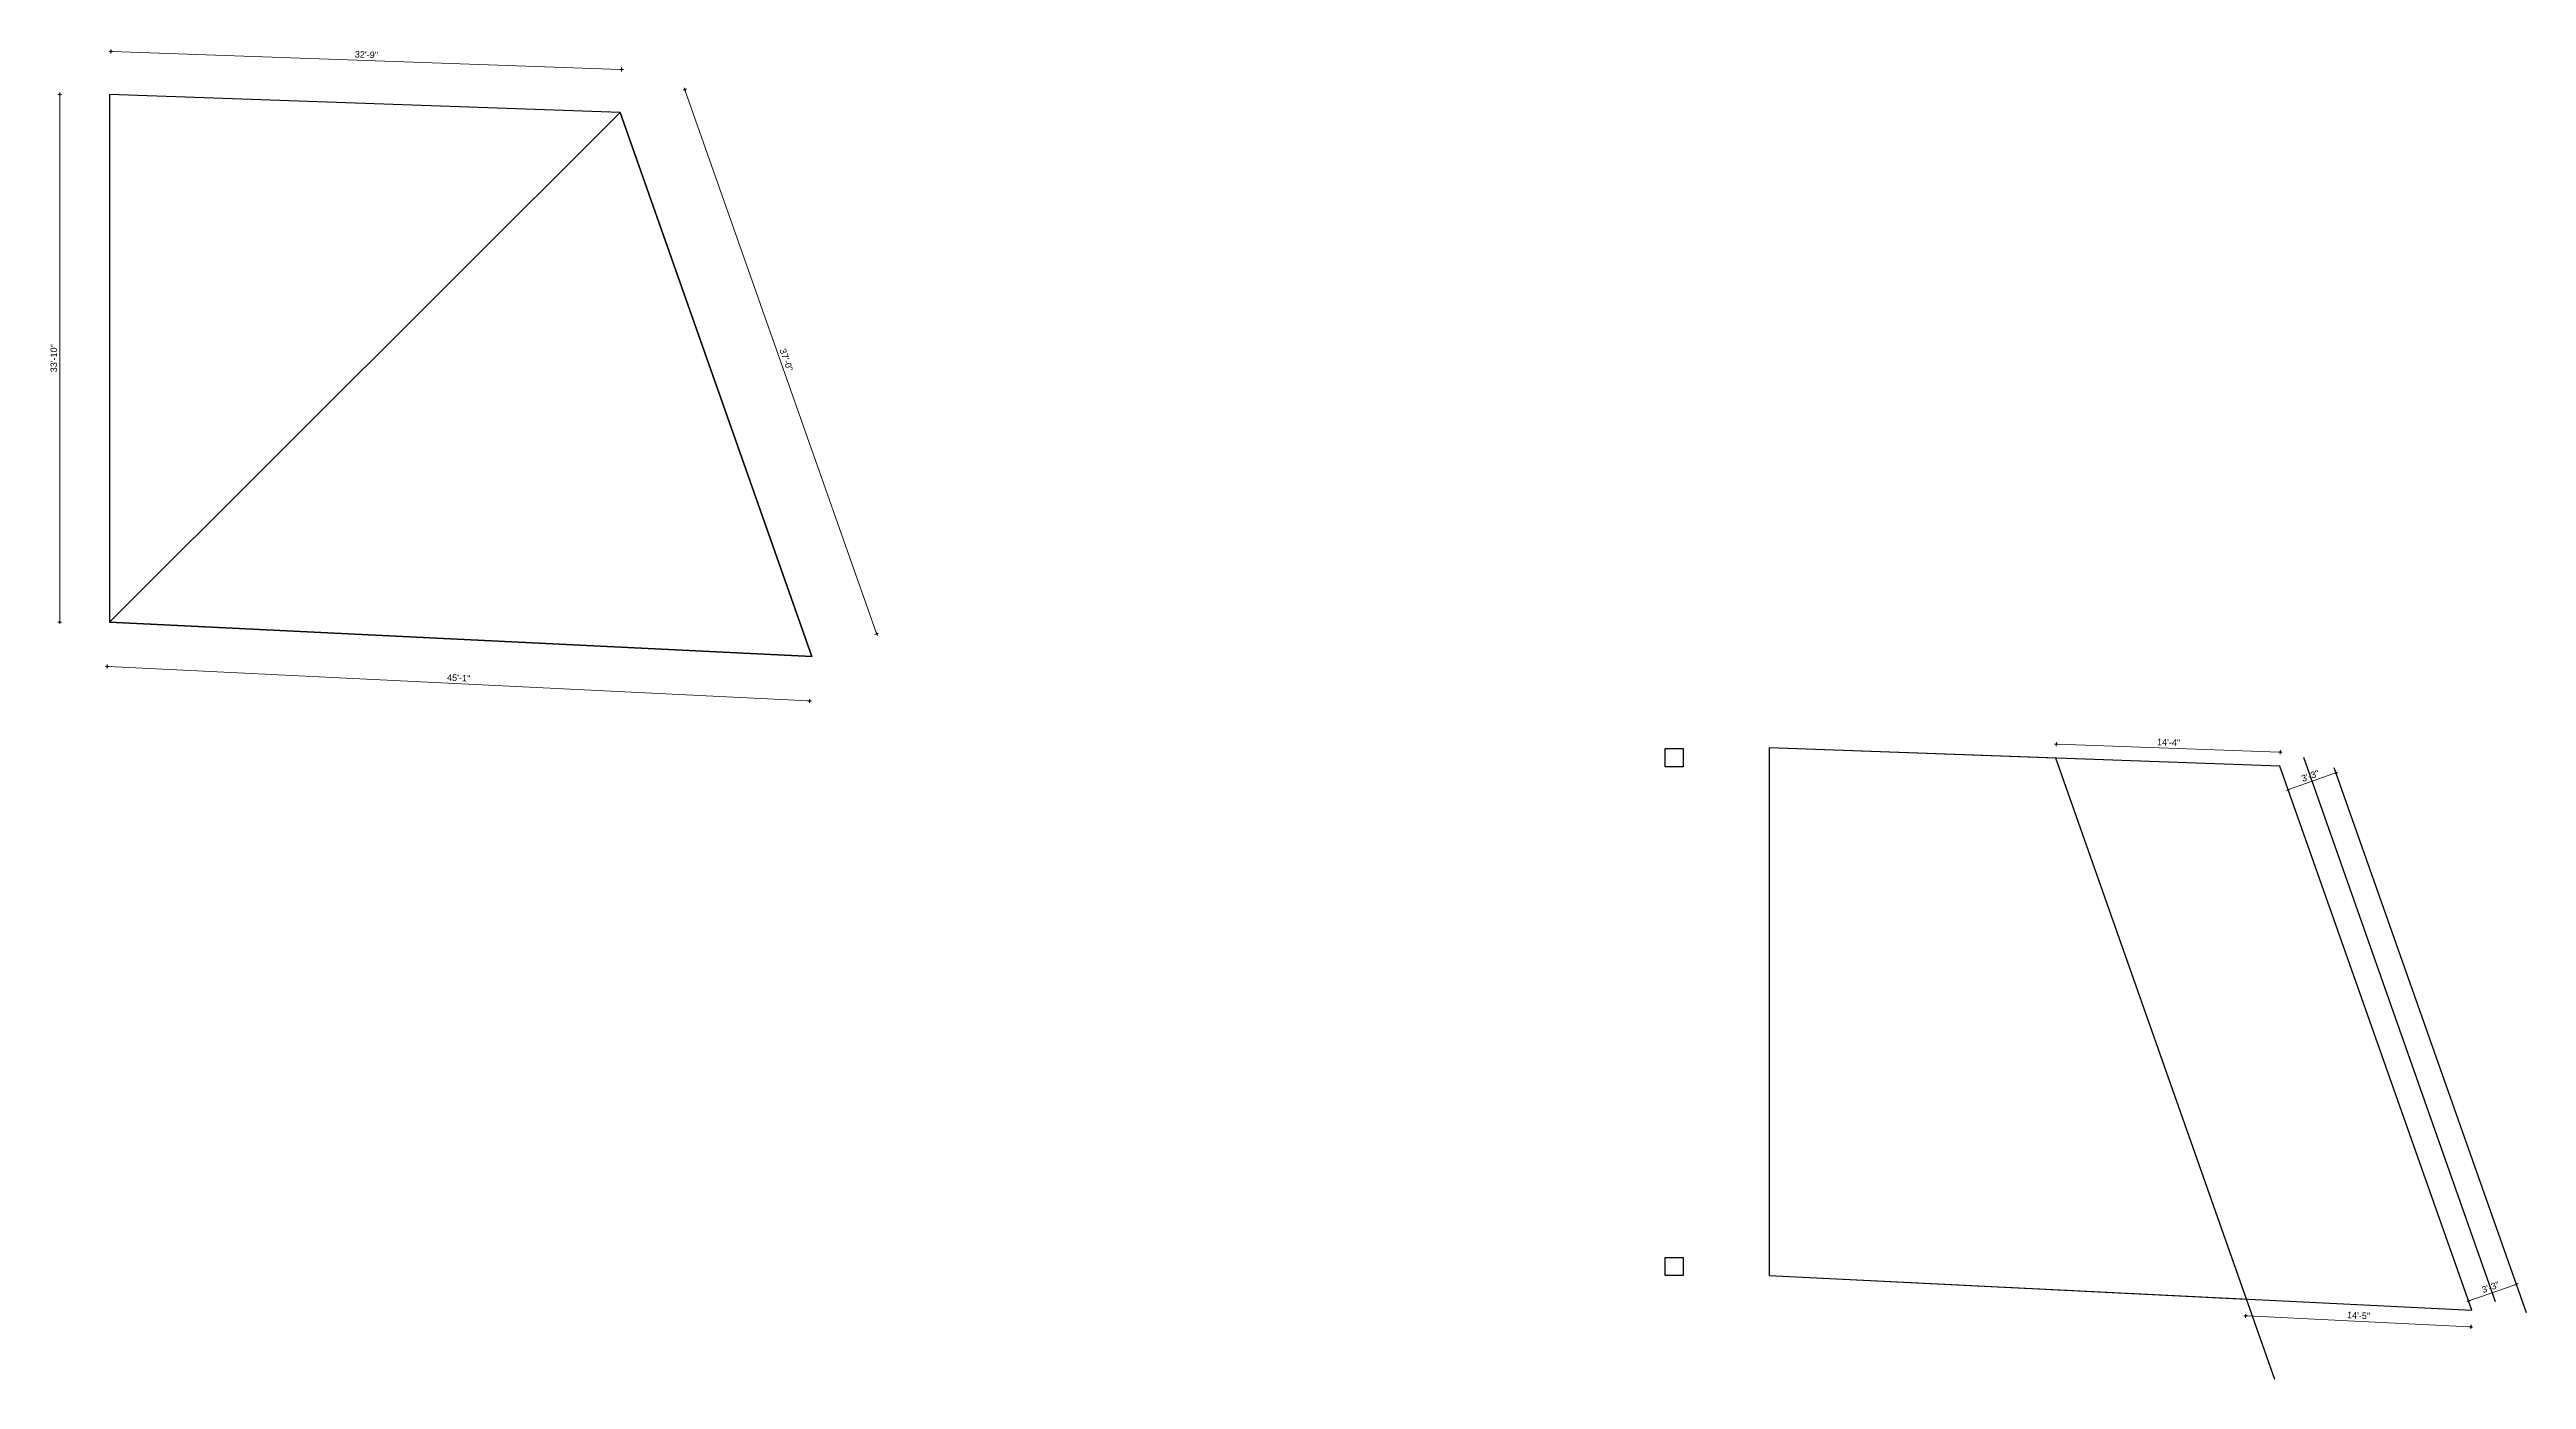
# Model space of a CAD drawing. Header units: inches. Extents: x -4105 to 11866, y -15821 to -3174.
# Drawn here: x -2121 to -215, y -13599 to -12575 of the extents above; entities that cross this region are included whole.
import ezdxf

# ---------------------------------------------------------------- set-up
doc = ezdxf.new("R2010")
doc.units = ezdxf.units.IN
doc.header["$LTSCALE"] = 0.5
doc.header["$MEASUREMENT"] = 0
doc.header["$PDMODE"] = 66
doc.layers.add('hatch', color=9, linetype='Continuous', lineweight=0)
doc.layers.add('Toilet', color=7, linetype='Continuous', lineweight=25)
doc.styles.get("Standard").update_dxf_attribs({"font": 'arial.ttf'})
doc.dimstyles.new('S8', dxfattribs={"dimtxt": 5, "dimasz": 1, "dimexe": 6, "dimexo": 18, "dimgap": 1.9375, "dimtad": 1, "dimdec": 0, "dimzin": 3, "dimdsep": 46, "dimlunit": 4, "dimtxsty": 'Standard', "dimblk": 'dot 2', "dimcen": 12, "dimse1": 1, "dimse2": 1, "dimclrd": 1, "dimclre": 1, "dimclrt": 256, "dimadec": 0, "dimazin": 0, "dimtfac": 0.75, "dimtdec": 0, "dimtix": 1, "dimtmove": 1, "dimatfit": 3, "dimldrblk": 'DOT', "dimfxl": 1, "dimtolj": 1, "dimtzin": 0, "dimlwd": 9, "dimlwe": 9, "dimarcsym": 0})

# ---------------------------------------------------------------- blocks, each defined once
blk = doc.blocks.new('dot1')
at = {"layer": 'hatch'}
h = blk.add_hatch(color=256, dxfattribs=at)
edge = h.paths.add_edge_path()
edge.add_arc((0, 0), 1, 0, 360)
for p, q in [((3, 0), (-3, 0)), ((0, 3), (0, -3))]:
    blk.add_line(p, q, dxfattribs=at)
blk.add_circle((0, 0), 1, dxfattribs=at)
blk = doc.blocks.new('dot 2')
at = {"layer": 'hatch', "xscale": 0.5, "yscale": 0.5, "zscale": 0.5}
blk.add_blockref('dot1', (0, 0), dxfattribs=at)
blk = doc.blocks.new('*D560')
at = {"layer": 'Defpoints', "color": 0, "transparency": 16777216}
for p in [(-2074.7, -12609.8), (-2112.9, -13015.8), (-2074.7, -13015.8)]:
    blk.add_point(p, dxfattribs=at)
at = {"layer": 'Toilet', "color": 1, "lineweight": 9, "transparency": 16777216}
blk.add_line((-2112.9, -12610.8), (-2112.9, -13014.8), dxfattribs=at)
for p, rotation in [((-2112.9, -12609.8), 90), ((-2112.9, -13015.8), 270)]:
    blk.add_blockref('dot 2', p, dxfattribs=dict(at, rotation=rotation))
at = {"layer": 'Toilet', "transparency": 16777216, "insert": (-2117.4, -12812.8), "char_height": 5, "attachment_point": 5, "rotation": 90}
blk.add_mtext('\\A1;33\'-10"', dxfattribs=at)
blk = doc.blocks.new('_Dot')
at = {"color": 0, "linetype": 'ByBlock', "lineweight": -2}
blk.add_line((-0.5, 0), (-1, 0), dxfattribs=at)
at = {"color": 0, "linetype": 'ByBlock', "const_width": 0.5}
blk.add_lwpolyline([(-0.25, 0, 1), (0.25, 0, 1)], format="xyb", close=True, dxfattribs=at)
blk = doc.blocks.new('*D561')
at = {"layer": 'Defpoints', "color": 0, "transparency": 16777216}
for p in [(-2073.5, -12576.7), (-2074.7, -12609.8), (-1681.9, -12623.7)]:
    blk.add_point(p, dxfattribs=at)
at = {"layer": 'Toilet', "color": 1, "lineweight": 9, "transparency": 16777216}
blk.add_line((-1681.8, -12590.6), (-2072.5, -12576.8), dxfattribs=at)
for p, rotation in [((-2073.5, -12576.7), 177.9779001232584), ((-1680.8, -12590.6), 357.9779001232583)]:
    blk.add_blockref('dot 2', p, dxfattribs=dict(at, rotation=rotation))
at = {"layer": 'Toilet', "transparency": 16777216, "insert": (-1877, -12579.2), "char_height": 5, "attachment_point": 5, "rotation": 357.9779}
blk.add_mtext('\\A1;32\'-9"', dxfattribs=at)
blk = doc.blocks.new('*D563')
at = {"layer": 'Defpoints', "color": 0, "transparency": 16777216}
for p in [(-1632, -12606.1), (-1681.9, -12623.7), (-1534.4, -13042.4)]:
    blk.add_point(p, dxfattribs=at)
at = {"layer": 'Toilet', "color": 1, "lineweight": 9, "transparency": 16777216}
blk.add_line((-1484.8, -13023.9), (-1631.7, -12607), dxfattribs=at)
for p, rotation in [((-1632, -12606.1), 109.4150373031909), ((-1484.4, -13024.8), 289.4150373031909)]:
    blk.add_blockref('dot 2', p, dxfattribs=dict(at, rotation=rotation))
at = {"layer": 'Toilet', "transparency": 16777216, "insert": (-1554, -12814), "char_height": 5, "attachment_point": 5, "rotation": 289.415}
blk.add_mtext('\\A1;37\'-0"', dxfattribs=at)
blk = doc.blocks.new('*D564')
at = {"layer": 'Defpoints', "color": 0, "transparency": 16777216}
for p in [(-400.1, -13141), (-398.7, -13144.9), (-363.3, -13128)]:
    blk.add_point(p, dxfattribs=at)
at = {"layer": 'Toilet', "color": 1, "lineweight": 9, "transparency": 16777216}
blk.add_line((-362.8, -13132.2), (-397.7, -13144.5), dxfattribs=at)
for p, rotation in [((-398.7, -13144.9), 199.415037303187), ((-361.9, -13131.9), 19.41503730318703)]:
    blk.add_blockref('dot 2', p, dxfattribs=dict(at, rotation=rotation))
at = {"layer": 'Toilet', "transparency": 16777216, "insert": (-381.8, -13134.2), "char_height": 5, "attachment_point": 5, "rotation": 19.415}
blk.add_mtext('\\A1;3\'-3"', dxfattribs=at)
blk = doc.blocks.new('*D565')
at = {"layer": 'Defpoints', "color": 0, "transparency": 16777216}
for p in [(-223.2, -13525.4), (-257.6, -13545.3), (-220.8, -13532.3)]:
    blk.add_point(p, dxfattribs=at)
at = {"layer": 'Toilet', "color": 1, "lineweight": 9, "transparency": 16777216}
blk.add_line((-259.1, -13538), (-224.2, -13525.7), dxfattribs=at)
for p, rotation in [((-223.2, -13525.4), 19.41503730318946), ((-260, -13538.4), 199.4150373031895)]:
    blk.add_blockref('dot 2', p, dxfattribs=dict(at, rotation=rotation))
at = {"layer": 'Toilet', "transparency": 16777216, "insert": (-243.1, -13527.6), "char_height": 5, "attachment_point": 5, "rotation": 19.415}
blk.add_mtext('\\A1;3\'-3"', dxfattribs=at)
blk = doc.blocks.new('*D567')
at = {"layer": 'Defpoints', "color": 0, "transparency": 16777216}
for p in [(-430.7, -13536.8), (-257.6, -13545.3), (-258.2, -13558.2)]:
    blk.add_point(p, dxfattribs=at)
at = {"layer": 'Toilet', "color": 1, "lineweight": 9, "transparency": 16777216}
blk.add_line((-430.4, -13549.7), (-259.2, -13558.2), dxfattribs=at)
for p, rotation in [((-431.4, -13549.7), 177.1797039813628), ((-258.2, -13558.2), 357.1797039813628)]:
    blk.add_blockref('dot 2', p, dxfattribs=dict(at, rotation=rotation))
at = {"layer": 'Toilet', "transparency": 16777216, "insert": (-344.6, -13549.4), "char_height": 5, "attachment_point": 5, "rotation": 357.1797}
blk.add_mtext('\\A1;14\'-5"', dxfattribs=at)

msp = doc.modelspace()

# ---------------------------------------------------------------- linework, layer by layer
at = {"layer": 'Toilet'}
for p, q in [((-2074.7, -12609.8), (-2074.7, -13015.8)), ((-1681.9, -12623.7), (-2074.7, -12609.8)), ((-2074.7, -13015.8), (-1681.9, -12623.7)), ((-1681.9, -12623.7), (-1534.4, -13042.4)), ((-1534.4, -13042.4), (-2074.7, -13015.8))]:
    msp.add_line(p, q, dxfattribs=at)
at = {"layer": 'Toilet', "color": 1}
for p, q in [((-405.1, -13126.6), (-797.9, -13112.7)), ((-797.9, -13112.7), (-797.9, -13518.7)), ((-408.9, -13598.7), (-577.5, -13120.5)), ((-257.6, -13545.3), (-405.1, -13126.6)), ((-239.2, -13538.8), (-386.8, -13120.1)), ((-215.5, -13547.4), (-363.3, -13128)), ((-797.9, -13518.7), (-257.6, -13545.3))]:
    msp.add_line(p, q, dxfattribs=at)
at = {"layer": 'Toilet'}
for points in [[(-1681.9, -12623.7), (-2074.7, -12609.8), (-2074.7, -13015.8), (-1534.4, -13042.4)], [(-878, -13113.2), (-864, -13113.2), (-864, -13127.2), (-878, -13127.2)], [(-577.5, -13120.5), (-797.9, -13112.7), (-797.9, -13518.7), (-430.7, -13536.8)], [(-878, -13504.7), (-864, -13504.7), (-864, -13518.7), (-878, -13518.7)]]:
    msp.add_lwpolyline(points, close=True, dxfattribs=at)

# ---------------------------------------------------------------- dimensions: what is measured, and where the dimension line sits
for p1, p2, distance, picture, middle in [((-1681.9, -12623.7), (-2074.7, -12609.8), -33.1, '*D561', (-1877, -12579.2)), ((-1534.4, -13042.4), (-1681.9, -12623.7), -52.9, '*D563', (-1554, -12814)), ((-363.3, -13128), (-400.1, -13141), 4.1, '*D564', (-381.8, -13134.2)), ((-257.6, -13545.3), (-220.8, -13532.3), 7.4, '*D565', (-243.1, -13527.6)), ((-430.7, -13536.8), (-257.6, -13545.3), -12.9, '*D567', (-344.6, -13549.4))]:
    dim = msp.add_aligned_dim(p1=p1, p2=p2, distance=distance, dimstyle='S8', override={"dimfxl": 2, "dimfxlon": 1, "dimarcsym": 1}, dxfattribs=at)
    dim.commit()
    dim.dimension.update_dxf_attribs({"geometry": picture, "text_midpoint": middle})
dim = msp.add_linear_dim(base=(-2112.9, -13015.8), p1=(-2074.7, -12609.8), p2=(-2074.7, -13015.8), angle=90, dimstyle='S8', override={"dimfxl": 2, "dimfxlon": 1, "dimarcsym": 1}, dxfattribs=at)
dim.commit()
dim.dimension.update_dxf_attribs({"geometry": '*D560', "text_midpoint": (-2117.4, -12812.8)})
for p1, p2, distance in [((-2074.7, -13015.8), (-1534.4, -13042.4), -34.2), ((-577.4648, -13120.4666), (-405.1434, -13126.5507), 10.6895)]:
    msp.add_aligned_dim(p1=p1, p2=p2, distance=distance, dimstyle='S8', override={"dimfxl": 2, "dimfxlon": 1, "dimarcsym": 1}, dxfattribs=at).render()

doc.saveas('drawing.dxf')
